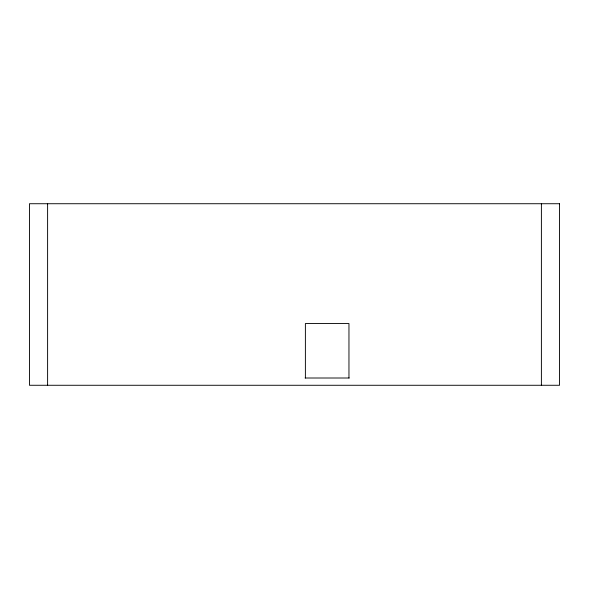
<?xml version="1.0" encoding="UTF-8"?>
<svg xmlns="http://www.w3.org/2000/svg" width="589" height="589" viewBox="0 0 589 589"><rect width="100%" height="100%" fill="white"/><g stroke="black" fill="none" stroke-linecap="round" stroke-linejoin="round"><path stroke-width="0.88" d="M305.08 378.005L349.225 378.005M541.394 203.728L541.394 385.272M348.96 378.005L348.96 323.545L305.389 323.545L305.389 378.005M47.606 203.728L47.606 385.272M559.55 203.728L29.45 203.728L29.45 385.272L559.55 385.272L559.55 203.728"/></g></svg>
